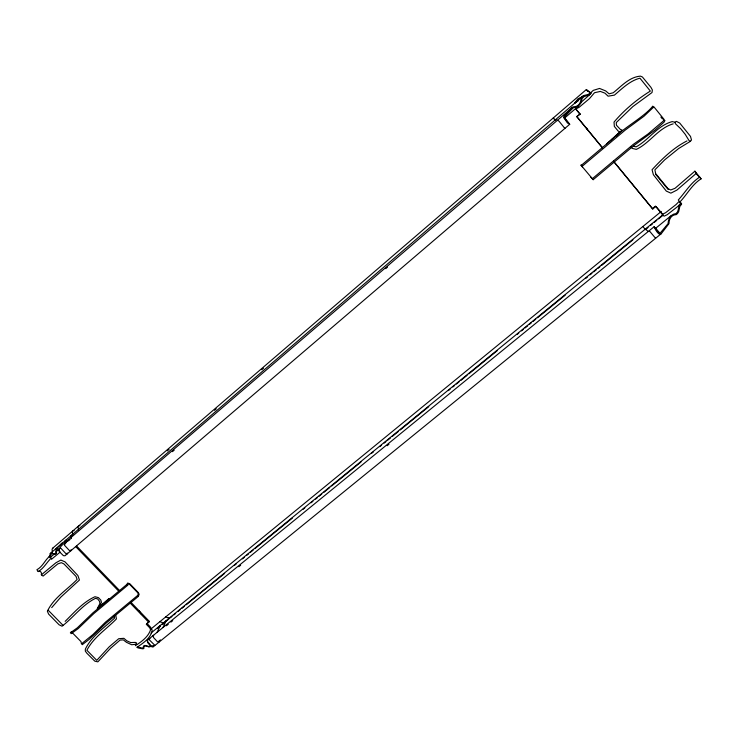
<?xml version="1.0" encoding="UTF-8"?>
<svg xmlns="http://www.w3.org/2000/svg" width="738" height="738" viewBox="0 0 738 738"><rect width="100%" height="100%" fill="white"/><g stroke="black" fill="none" stroke-linecap="round" stroke-linejoin="round"><path stroke-width="1.11" d="M59.16 550.207L59.52 551.194M162.969 627.521L166.198 620.667M157.065 632.346L160.358 625.437M98.874 607.531L97.259 608.61L99.842 603.739L99.676 601.553L97.656 598.924L95.433 598.37C82.342 604.846 73.449 617.457 62.047 626.211L59.095 624.791L48.625 614.117L47.38 611.258C53.68 597.789 67.01 589.846 77.103 579.478L76.051 576.415L63.911 563.906L61.319 562.688L57.785 563.915L43.09 576.074L41.356 574.847L41.485 573.085L40.756 571.802L39.658 571.212L38.164 571.572L36.9 569.727C43.062 566.406 45.101 559.487 50.507 555.52M71.023 549.764L70.94 550.677L69.39 550.511L64.52 545.281L64.52 544.423L67.951 540.354M67.213 553.02L67.121 553.943L66.337 554.127L60.959 548.334L60.073 548.233L55.691 550.862A12.814 3.921 44.3 0 1 51.577 553.085A10.95 3.33 44.1 0 0 50.092 553.887L50.119 556.175L49.197 556.627L50.59 554.708M78.505 529.985L78.127 526.812L78.892 525.705A1.734 0.784 48.4 0 1 79.907 525.788M52.37 552.421L52.075 549.201L52.896 548.048L586.35 89.538C588.066 91.53 592.531 91.964 588.26 94.427L583.942 95.516A12.454 8.469 57.2 0 0 581.055 98.532A14.548 9.945 56.5 0 1 573.075 106.862L61.577 545.613L58.533 549.561L59.261 551.535L63.394 555.64L64.953 555.797L569.727 124.279L567.476 123.015L563.537 117.296L564.146 115.801L572.218 107.37M82.158 643.914L82.259 644.698L88.874 639.625L106.235 623.01L138.31 596.415L139.178 594.247L138.098 592.365L129.787 583.721L127.656 583.048L126.816 584.478L92.96 612.798L77.324 627.817L70.35 632.863L71.355 631.783L72.37 631.866M115.783 615.492L116.438 618.914C106.438 629.228 93.708 637.162 86.881 650.261L96.77 660.335L109.178 646.857L118.726 638.711L123.892 638.324L126.807 640.815L130.7 642.567L135.386 642.401L136.539 642.936L135.368 645.704C141.419 641.737 148.172 637.023 150.561 629.828L149.768 627.863L146.382 624.357L149.325 621.359L130.617 601.968M146.382 624.357L149.325 621.359M137.499 595.584L138.32 594.118L137.785 592.808L129.547 584.247L128.467 583.887L127.619 585.317L93.772 613.629L78.136 628.647L71.152 633.684L71.485 633.019L72.758 633.204L81.005 641.626L81.448 643.877L92.923 634.542L105.433 622.18L137.499 595.584L138.31 596.415M50.009 556.858L50.821 556.498C49.566 552.9 53.256 553.721 55.23 554.404L56.411 553.518L56.411 551.194L58.985 549.801M578.592 100.562L574.708 103.172L577.863 98.901L582.697 96.669L580.824 98.606M51.706 607.632L60.784 597.171L79.455 580.022L77.887 575.52L65.027 561.858L60.876 560.077L55.977 562.725L41.356 574.847M65.71 541.692L66.291 540.945M679.504 202.166L680.925 203.005A4.077 0.803 -38.4 0 1 680.519 204.066C677.549 206.557 679.366 211.455 675.925 213.614C670.777 214.02 668.213 218.992 668.075 223.642L660.021 233.273L654.136 226.704L147.037 640.547L148.126 643.268L151.373 646.617L152.978 647.06L661.266 233.688L668.979 223.623A14.179 9.576 62 0 1 676.146 214.647A12.223 8.238 61.2 0 0 678.748 211.391L679.818 206.446L681.128 204.813A4.077 0.803 -38.4 0 0 681.525 203.743L680.132 202.922M613.832 161.77L652.374 208.66L655.464 206.123L663.287 215.662L664.265 216.114L667.226 214.693L677.687 206.529L680.851 203.254L679.938 201.926C687.216 194.362 691.949 184.592 701.1 178.836L694.892 171.179L675.095 188.255L670.741 189.989L667.908 188.568L655.658 173.568L654.892 169.823L664.68 159.851L678.646 148.523L690.344 141.364L691.497 140.017L690.5 136.41L679.753 123.089L676.442 121.364L674.91 122.25L672.217 121.613C657.54 125.506 648.859 139.897 636.138 146.862L633.601 146.235M65.147 621.359C74.261 612.42 83.219 601.968 94.953 596.728L98.422 597.623L100.829 600.132L101.457 602.393L98.791 607.005L109.123 598.5L105.894 601.673M564.413 118.209L578.288 106.318L580.705 103.394L582.199 98.385L584.155 96.53L589.062 95.008L590.935 92.933L589.367 92.361M574.708 103.172L575.954 101.881M59.999 545.65L62.103 543.103L55.793 549.303L57.546 547.9M51.365 557.983C46.623 562.365 44.068 568.186 38.164 571.572M60.258 552.006L51.457 559.321M120.073 491.462L121.816 489.967M167.295 450.89L169.048 449.387M214.518 410.31L216.271 408.806M261.75 369.729L263.494 368.234M50.276 553.528L583.094 96.014M68.394 540.917L70.138 539.413M172.434 451.656L174.186 450.152M385.762 268.632L387.515 267.128M54.492 553.952L49.833 557.651M581.221 102.213L591.11 93.385L590.723 92.702L593.297 90.359L599.542 88.44L605.704 90.922L609.081 93.818L613.223 92.767C621.414 86.235 629.366 76.983 640.455 76.134L642.411 76.992L650.925 87.324L652.364 89.953L652.014 92.536L632.844 106.586L616.285 122.545L616.424 125.211L620.344 129.408L622.06 130.054L615.713 136.216M576.719 116.622L580.086 114.095L576.719 116.622L602.439 147.914M611.59 139.703L613.241 138.31M663.259 119.741L664.938 120.515L664.191 122.01L655.141 129.999L634.016 145.469L593.186 179.685L580.861 165.008L581.304 165.33L622.125 130.903C631.857 123.218 646.442 114.335 652.798 106.124L653.001 107.056M582.374 166.908L581.692 166.013L582.134 166.336L625.234 130.082L643.979 116.244L653.923 106.853L663.969 119.27L663.351 120.977L648.056 133.965L633.186 144.445L592.356 178.679M101.512 605.335L103.265 603.869M652.374 208.66L652.798 208.955L655.898 206.419L662.65 214.149L665.602 212.719L676.063 204.546L679.228 201.271L678.323 199.952C685.436 192.101 690.602 182.913 699.772 177.055M696.571 173.107L676.866 190.118L670.86 193.144L666.303 191.087L653.379 174.731L652.06 169.722C662.318 158.652 673.397 147.784 686.995 140.921M150.856 629.071L661.285 211.446M151.069 632.983L662.964 214.693M157.591 628.195L160.201 626.064M161.945 624.634L168.928 618.933A1.937 0.858 51.6 0 0 167.729 617.651L165.699 616.922M170.238 617.863L172.028 616.405M173.808 614.948L175.589 613.49M178.264 611.304L180.044 609.846M181.834 608.389L184.509 606.202M186.29 604.745L224.62 573.426M234.426 565.419L236.215 563.961M242.451 558.86L244.232 557.402M246.907 555.225L248.688 553.768M250.477 552.31L253.152 550.124M254.933 548.666L292.377 518.076M303.069 509.331L304.859 507.882M311.095 502.781L312.875 501.323M315.55 499.137L317.34 497.68M319.12 496.222L321.796 494.036M323.576 492.578L329.812 487.486M331.602 486.028L361.02 461.988M371.712 453.252L373.502 451.794M379.738 446.693L381.518 445.235M384.194 443.058L385.983 441.601M387.764 440.143L390.439 437.957M392.219 436.499L398.455 431.398M400.245 429.94L428.769 406.638M448.381 390.614L450.162 389.157M452.837 386.97L454.626 385.513M456.407 384.055L459.082 381.869M460.863 380.421L467.099 375.319M468.888 373.862L497.412 350.55M517.024 334.526L518.805 333.078M521.48 330.892L523.27 329.434M525.05 327.976L527.725 325.79M529.506 324.333L531.286 322.875M533.076 321.417L535.751 319.231M537.532 317.783L565.17 295.2M585.668 278.447L587.448 276.99M590.123 274.804L591.913 273.346M593.693 271.888L596.369 269.711M598.149 268.254L599.929 266.796M601.719 265.339L632.918 239.841M646.276 228.937L648.019 227.507M650.639 225.367L652.383 223.937M654.136 222.507L656.755 220.367M658.499 218.937L662.872 215.376M579.588 98.643L581.184 97.342M166.474 625.759L168.264 624.302M170.948 622.116L172.729 620.649M238.854 566.71L240.634 565.253M387.173 445.715L388.954 444.248M655.372 228.531L671.349 215.496M158.624 641.34L160.414 639.883M578.288 106.318L573.039 107.96L564.791 116.586L564.736 118.108L569.035 123.467L564.275 117.905M136.945 647.327C143.089 643.13 150.967 638.158 152.194 630.178L150.275 626.857L146.899 623.361M661.266 233.688L660.012 234.361C657.826 234.38 653.582 226.843 655.243 228.18M149.869 638.444L149.251 639.781L154.796 645.27L148.892 647.014A12.537 3.782 42.3 0 0 143.947 648.268A10.784 3.247 42.6 0 1 142.157 648.73L138.117 647.936A3.561 0.627 -44.6 0 1 137.84 647.752M147.037 640.547L147.692 640.224M153.707 635.307L153.061 635.621L153.513 637.521L157.406 641.7L159.002 642.152M152.369 646.433L151.567 646.211M673.194 123.855C658.296 128.025 649.855 143.098 636.322 149.38L632.355 148.412L631.082 147M150.829 645.953L148.772 646.479L144.971 645.399L143.523 645.981C143.809 650.298 139.62 646.47 137.526 647.327A3.561 0.627 -44.6 0 1 137.369 646.802M136.604 644.2L131.668 644.744L126.382 642.281L123.32 639.855L120.017 640.123L110.543 648.278L97.859 661.857L94.815 661.165L86.761 653.112L85.313 651.073L85.359 649.108C91.743 635.925 104.242 627.835 114.575 618.103L114.224 615.999M586.968 90.294L588.721 91.733M606.627 143.882L619.948 131.834L618.26 131.17L614.348 126.429L614.034 122.084C624.366 109.851 636.774 99.529 650.344 91.078L639.929 78.173C629.8 80.839 622.171 88.569 614.403 95.137L608.084 96.18L604.911 93.145L600.381 91.42L594.505 92.711L589.459 98.634L579.118 107.305L575.732 109.012M48.201 610.225L63.237 625.556M690.344 141.364L688.988 140.497L685.215 134.316L680.75 128.772L675.491 123.79L674.91 122.25M593.186 179.685L590.778 177.129M159.878 621.691L161.917 622.411A1.937 0.867 51.6 0 1 163.107 623.684L163.163 624.163M701.1 178.836L696.838 174.454L694.892 171.179M556.378 119.713L555.991 119.51M569.201 123.772L569.727 124.279M658.766 232.664L654.136 226.704M564.358 127.914L564.874 128.43L559.007 121.18L557.467 120.257M648.259 231.483L645.372 229.112M150.275 644.874L147.6 641.516M76.512 545.908L119.731 590.695M75.876 546.784L118.689 591.138M129.787 602.642L148.818 622.355M168.264 617.549L168.753 618.066M126.816 584.478L127.619 585.317M555.493 120.257L553.232 118.006L553.703 118.68M645.399 229.647L642.909 226.483M581.304 165.33L582.134 166.336M576.498 109.731L580.086 114.095M576.221 109.63L579.8 113.984M576.996 116.733L602.512 147.766M613.444 161.069L652.798 208.955M655.639 174.26L668.167 189.482M660.879 117.038L662.327 118.827M587.088 90.525L587.476 91.032M586.775 90.257L586.35 89.538M139.159 610.824L140.949 613.721M655.602 238.3L649.339 230.865M586.461 127.683L587.42 129.639M72.739 534.727L72.333 531.794L73.117 530.668A1.734 0.793 48.3 0 1 74.141 530.742M71.973 535.096A5.609 2.574 48.5 0 0 70.903 536.498A7.02 3.238 48.2 0 1 71.411 538.574M52.896 548.048A1.725 0.821 48.2 0 1 53.32 547.882M66.097 540.151A5.6 2.601 48.5 0 0 65.009 541.554A7.011 3.275 48.2 0 1 65.507 543.648"/></g></svg>
